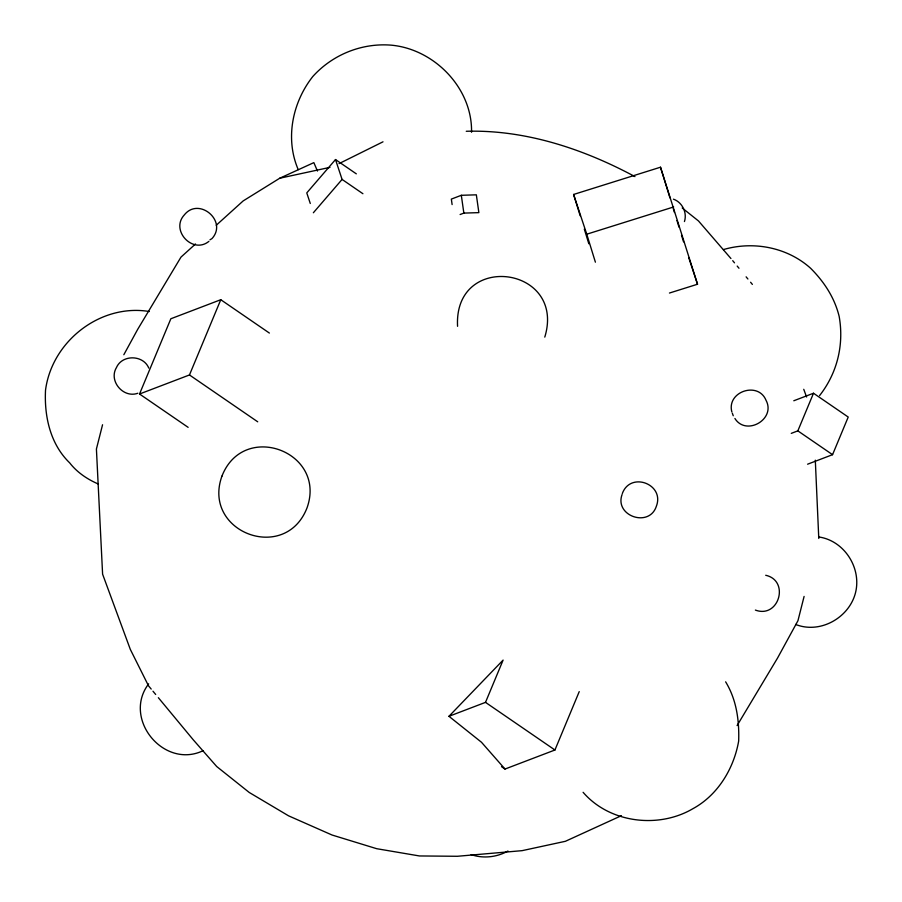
<?xml version="1.0" encoding="UTF-8"?>
<svg xmlns="http://www.w3.org/2000/svg" width="902" height="902" viewBox="0 0 902 902"><rect width="100%" height="100%" fill="white"/><g stroke="black" fill="none" stroke-linecap="round" stroke-linejoin="round"><path stroke-width="1.35" d="M102.557 424.752L96.413 449.016L102.602 574.179L130.305 649.361L148.526 685.836L151.209 689.072M544.785 337.111C566.388 266.067 453.638 251.218 457.562 326.31M684.438 221.554C687.369 212.714 682.25 202.24 673.444 199.173M622.064 494.578C614.262 516 649.305 528.076 656.363 506.236C664.875 484.137 630.442 471.148 622.324 493.541M804.099 596.425L797.954 620.689L777.524 658.088L737.092 725.569M188.135 427.345L139.528 394.005L170.85 318.756L220.776 299.712L269.382 333.063M139.528 394.005L189.465 374.961L220.776 299.712M448.959 716.301L485.502 702.365L503.102 660.095L448.959 716.301L481.488 742.267L505.007 769.045L554.933 750.002L579.231 691.62M791.279 433.366L797.842 430.863L813.503 393.238L848.218 417.051L832.557 454.676L807.594 464.203M123.833 354.723L137.668 329.388L180.998 257.093L195.497 243.98M148.638 683.874C122.131 718.793 163.984 769.541 203.142 750.667M819.557 395.628C837.327 373 844.171 344.62 839.153 316.365C834.553 297.637 824.101 281.762 810.627 268.277C787.277 247.238 753.395 240.823 723.46 249.572M356.324 173.849L335.499 159.553L306.77 192.893L310.277 203.48M313.355 212.759L342.083 179.419L335.499 159.553M216.232 225.263L243.168 200.92L279.744 178.224L313.84 162.631L317.47 171.053M209.963 239.831L212.004 238.568C227.902 221.159 198.902 196.523 184.335 214.901C170.083 230.235 192.701 254.544 208.892 241.375M338.983 163.657L383 141.817M507.95 851.026C496.934 857.261 483.122 858.805 471.137 854.589M621.444 815.667L565.374 841.307L522.134 850.654L457.37 856.28L419.419 855.953L376.675 848.692L332.049 835.015L288.584 815.836L249.245 792.475L216.705 766.52L193.197 739.73L158.357 697.697M460.11 214.529L463.853 213.097L478.872 212.635L476.346 194.832L461.317 195.294L451.338 199.105L452.116 204.585M793.794 400.759L813.503 393.238M580.189 215.781L573.604 194.46L660.501 167.208L697.528 284.231L669.453 293.037M573.604 194.46L586.762 234.204L673.659 206.953M279.744 178.224L329.985 167.355M137.803 393.249C123.326 398.537 108.398 380.96 116.414 367.644C122.142 354.283 143.35 354.757 148.785 368.084M466.255 131.275C525.314 129.55 583.436 148.931 634.952 176.6M149.36 311.528C100.28 303.32 51.831 341.43 45.517 390.216C44.209 416.408 50.253 444.111 69.713 462.895C77.098 472.422 87.393 479.323 98.386 484.047M818.779 536.972C842.344 540.298 859.211 564.077 856.483 587.394C853.281 615.265 821.925 634.907 795.643 624.455M765.708 575.273C790.017 580.629 778.933 618.907 755.38 610.079M797.842 430.863L832.557 454.676M342.083 179.419L362.908 193.716M189.465 374.961L257.724 421.809M485.502 702.365L554.933 750.002M501.535 766.666L505.007 769.045M682.216 207.979L698.486 220.956L730.936 258.524M583.109 792.306C609.538 822.996 658.359 828.961 692.837 808.733C717.857 795.136 733.845 768.617 738.67 741.038C739.336 720.371 736.551 699.772 725.636 681.833M732.717 260.678L734.51 262.832M737.182 266.067L738.975 268.232M746.123 276.846L747.905 279.011M750.588 282.247L752.369 284.401M734.904 418.483C746.146 436.489 776.239 419.126 765.978 400.195C758.108 380.96 726.324 391.66 731.872 412M152.99 691.225L155.674 694.461M803.75 389.303L806.591 397.004M732.334 413.251L733.258 415.766M298.235 169.632C284.964 138.885 292.293 102.591 312.757 76.569C332.5 54.582 361.973 42.721 391.445 45.179C434.629 49.238 472.479 88.396 471.543 132.256M688.756 257.735L697.528 284.231M660.501 167.208L669.961 197.854M673.253 208.52L674.493 212.511M676.962 220.505L679.014 227.169M681.484 235.163L683.547 241.826M586.762 234.204L595.399 262.178M584.304 229.108L588.826 243.765M461.317 195.294L463.853 213.097M815.307 460.178L818.779 538.46M221.915 476.188C201.834 532.225 285.28 563.716 307.007 507.916C327.088 451.879 243.641 420.388 221.915 476.188"/></g></svg>
